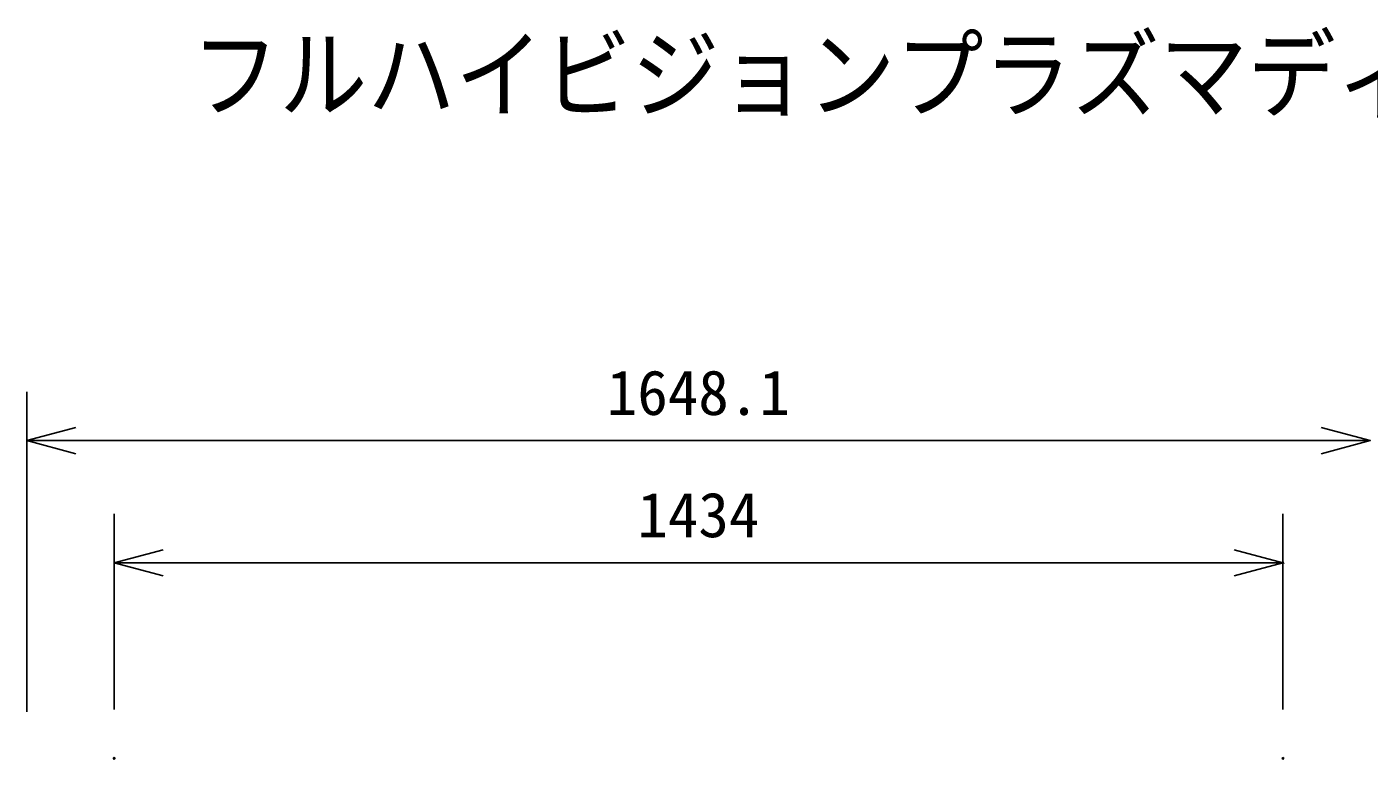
# Model space of a CAD drawing. Units: millimetres, scale not verified. Extents: x -63 to 62, y -57 to 57.
# Drawn here: x -42.4 to 12.5, y 26.8 to 56.8 of the extents above; entities that cross this region are included whole.
import ezdxf
from ezdxf.enums import TextEntityAlignment as Align

# ---------------------------------------------------------------- set-up
doc = ezdxf.new("R2010")
doc.units = ezdxf.units.MM
doc.header["$LTSCALE"] = 0.125
doc.header["$PDMODE"] = 32
doc.header["$PDSIZE"] = 0.0625
for name, color, linetype in [('0-0_0', 7, 'Continuous'), ('0-2_MOJI1', 7, 'Continuous'), ('0-4_DEFPOINTS', 7, 'Continuous'), ('0-6_SUNPO', 7, 'Continuous')]:
    doc.layers.add(name, color=color, linetype=linetype)
doc.styles.add('ＭＳ ゴシック', font='')
doc.styles.get('ＭＳ ゴシック').set_extended_font_data('MS Gothic')

# ---------------------------------------------------------------- blocks, each defined once
blk = doc.blocks.new('_OPEN30')
at = {"layer": '0-0_0'}
blk.add_line((0, 0), (-1, 0), dxfattribs=at)
blk.add_lwpolyline([(-1, 0.26795), (0, 0), (-1, -0.26795)], dxfattribs=at)
blk = doc.blocks.new('D6')
at = {"layer": '0-6_SUNPO'}
for p, q in [((-43.8589, 26.3938), (-43.8589, 39.4931)), ((-41.8589, 37.4931), (9.0811, 37.4931))]:
    blk.add_line(p, q, dxfattribs=at)
at = {"layer": '0-6_SUNPO', "xscale": 2, "yscale": 2, "rotation": 180}
blk.add_blockref('_OPEN30', (-43.8589, 37.4931), dxfattribs=at)
at = {"layer": '0-6_SUNPO', "xscale": 2, "yscale": 2}
blk.add_blockref('_OPEN30', (11.0811, 37.4931), dxfattribs=at)
at = {"layer": '0-6_SUNPO', "style": 'ＭＳ ゴシック'}
blk.add_text('1648.1', height=1.833, dxfattribs=at).set_placement((-20.1389, 37.9931), align=Align.BOTTOM_LEFT)
blk = doc.blocks.new('D5')
at = {"layer": '0-4_DEFPOINTS'}
for p in [(7.5109, 32.4931), (-40.2889, 24.4958), (7.5109, 24.4958)]:
    blk.add_point(p, dxfattribs=at)
at = {"layer": '0-6_SUNPO'}
for p, q in [((-40.2889, 26.4958), (-40.2889, 34.4931)), ((7.5109, 26.4958), (7.5109, 34.4931)), ((-38.2889, 32.4931), (5.5109, 32.4931))]:
    blk.add_line(p, q, dxfattribs=at)
at = {"layer": '0-6_SUNPO', "xscale": 2, "yscale": 2, "rotation": 180}
blk.add_blockref('_OPEN30', (-40.2889, 32.4931), dxfattribs=at)
at = {"layer": '0-6_SUNPO', "xscale": 2, "yscale": 2}
blk.add_blockref('_OPEN30', (7.5109, 32.4931), dxfattribs=at)
at = {"layer": '0-6_SUNPO', "style": 'ＭＳ ゴシック'}
blk.add_text('1434', height=1.833, dxfattribs=at).set_placement((-18.889, 32.9931), align=Align.BOTTOM_LEFT)

msp = doc.modelspace()

# ---------------------------------------------------------------- block references
at = {"layer": '0-6_SUNPO'}
for name in ['D6', 'D5']:
    msp.add_blockref(name, (1.4388, 2.3656), dxfattribs=at)

# ---------------------------------------------------------------- texts
at = {"layer": '0-2_MOJI1', "style": 'ＭＳ ゴシック', "width": 0.9}
msp.add_text('フルハイビジョンプラズマディスプレイスピーカ付', height=2.933, dxfattribs=at).set_placement((-35.699, 52.4964), align=Align.BOTTOM_LEFT)

doc.saveas('drawing.dxf')
